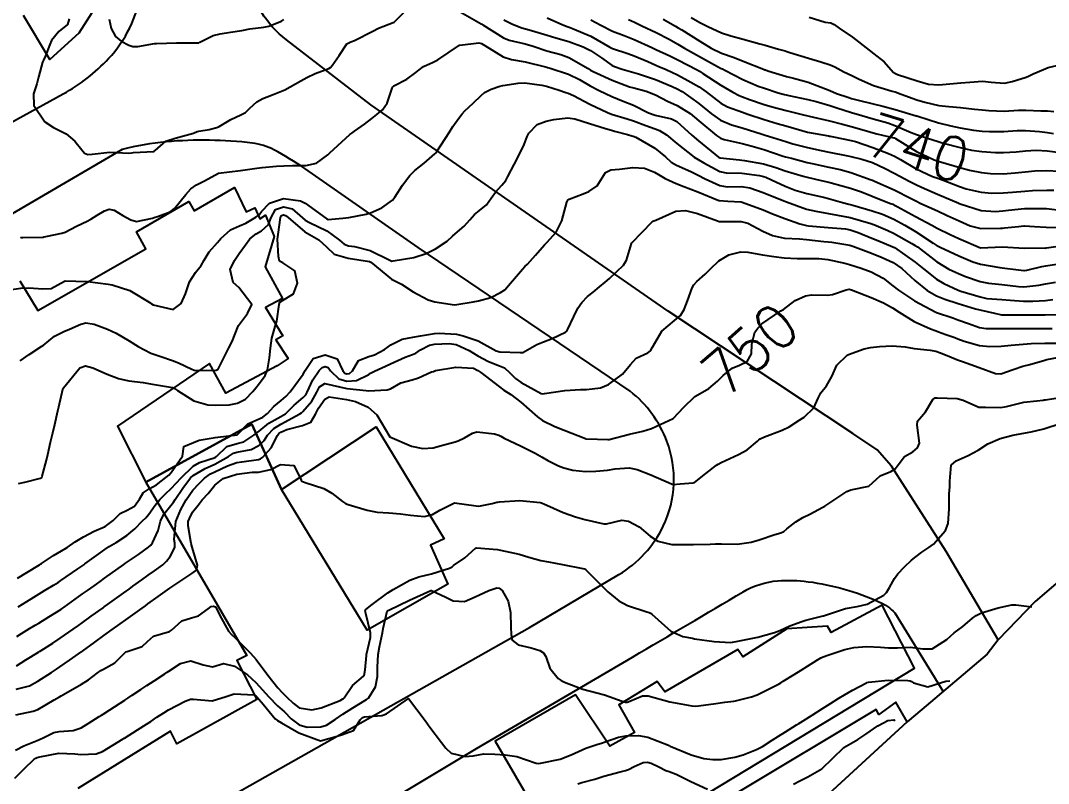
# Model space of a CAD drawing. Header units: metres. Extents: x 307586 to 320046, y 7427249 to 7434250.
# Drawn here: x 315383.5 to 315477.8, y 7432093.5 to 7432163.5 of the extents above; entities that cross this region are included whole.
import ezdxf
from ezdxf.enums import TextEntityAlignment as Align

# ---------------------------------------------------------------- set-up
doc = ezdxf.new("R2010")
doc.units = ezdxf.units.M
doc.header["$MEASUREMENT"] = 0
for name, color, linetype in [('Area', 45, 'Continuous'), ('Cotas', 45, 'Continuous'), ('Curvas de Nivel 1m', 11, 'Continuous'), ('Curvas de Nivel 5m', 15, 'Continuous'), ('Edificações', 30, 'Continuous'), ('Vias Primárias', 230, 'Continuous')]:
    doc.layers.add(name, color=color, linetype=linetype)
doc.styles.add('Style-STANDARD', font='STANDARD.shx')

msp = doc.modelspace()

# ---------------------------------------------------------------- linework, layer by layer
at = {"layer": 'Area'}
msp.add_polyline3d([(315483.421, 7432116.025, 762.611), (315476.633, 7432110.23, 753.651), (315473.236, 7432106.713, 753.955), (315472.215, 7432105.385, 753.963), (315466.213, 7432100.305, 758.149), (315464.878, 7432099.199, 758.03), (315456.936, 7432091.881, 764.811), (315448.722, 7432084.287, 759.249), (315442.63, 7432079.623, 765.382), (315442.119, 7432078.961, 765.155), (315439.128, 7432075.766, 762.398), (315437.924, 7432075.065, 762.977), (315428.285, 7432065.95, 759.091), (315419.428, 7432057.969, 759.07), (315417.36, 7432056.186, 758.999)], dxfattribs=at)
at = {"layer": 'Curvas de Nivel 1m', "flags": 128}
for points, elevation in [([(315388, 7432163.708), (315387.848, 7432163.185), (315387.03, 7432162.529), (315386.368, 7432161.725), (315386.203, 7432161.353), (315385.819, 7432160.315), (315385.633, 7432159.913), (315385.54, 7432159.733), (315385.168, 7432158.361), (315385.01, 7432157.738), (315384.7, 7432156.814), (315384.747, 7432155.74), (315385.741, 7432154.264), (315386.543, 7432153.722), (315387.727, 7432153.14), (315388.512, 7432152.489), (315389.138, 7432151.689), (315389.395, 7432151.37), (315389.709, 7432151.242), (315390.097, 7432151.288), (315391.711, 7432151.46), (315393.465, 7432151.388), (315393.711, 7432151.417), (315393.894, 7432151.445), (315395.712, 7432151.532), (315395.776, 7432151.546), (315395.884, 7432151.608), (315396.843, 7432152.477), (315397.725, 7432152.757), (315399.387, 7432153.223), (315399.731, 7432153.362), (315399.888, 7432153.402), (315400.844, 7432153.549), (315401.552, 7432153.725), (315401.737, 7432153.817), (315402.808, 7432154.463), (315403.753, 7432154.88), (315404.166, 7432155.097), (315404.572, 7432155.502), (315405.196, 7432156.069), (315405.772, 7432156.386), (315406.567, 7432156.691), (315407.78, 7432157.195), (315408.272, 7432157.463), (315409.231, 7432158.008), (315409.796, 7432158.306), (315410.563, 7432158.671), (315411.809, 7432159.15), (315411.978, 7432159.25), (315412.12, 7432159.415), (315412.756, 7432160.339), (315413.466, 7432161.396), (315413.835, 7432161.576), (315414.169, 7432161.719), (315415.845, 7432162.583), (315416.377, 7432162.836), (315417.716, 7432163.351), (315417.813, 7432163.391), (315417.854, 7432163.425), (315419.712, 7432165.323)], 743), ([(315391.649, 7432163.662), (315391.845, 7432162.826), (315392.248, 7432162.065), (315392.765, 7432161.646), (315393.464, 7432161.27), (315393.828, 7432161.161), (315394.296, 7432161.158), (315395.831, 7432161.425), (315395.997, 7432161.443), (315397.832, 7432161.498), (315399.765, 7432161.494), (315399.832, 7432161.499), (315399.879, 7432161.513), (315399.963, 7432161.559), (315401.206, 7432162.18), (315401.841, 7432162.331), (315402.785, 7432162.469), (315403.844, 7432162.646), (315404.578, 7432162.77), (315405.847, 7432162.927), (315406.307, 7432163.027), (315407.466, 7432163.474), (315407.696, 7432163.631)], 742), ([(315423.869, 7432164.343), (315425.778, 7432163.251), (315425.853, 7432163.21), (315425.952, 7432163.149), (315427.84, 7432161.961), (315428.364, 7432161.748), (315429.835, 7432161.403), (315430.561, 7432161.193), (315431.829, 7432160.775), (315433.099, 7432160.434), (315433.823, 7432160.159), (315435.601, 7432159.132), (315435.811, 7432159.005), (315436.059, 7432158.878), (315437.797, 7432158.068), (315439.407, 7432157.467), (315439.787, 7432157.359), (315440.935, 7432157.068), (315441.779, 7432156.717), (315442.876, 7432156.146), (315443.77, 7432155.748), (315444.956, 7432155.018), (315445.756, 7432154.352), (315447.377, 7432152.994), (315447.739, 7432152.755), (315448.086, 7432152.637), (315449.732, 7432152.257), (315450.658, 7432152.022), (315451.724, 7432151.7), (315453.516, 7432151.113), (315453.715, 7432151.05), (315454.258, 7432150.905), (315455.709, 7432150.529), (315456.171, 7432150.422), (315457.705, 7432150.092), (315458.726, 7432149.877), (315459.701, 7432149.609), (315461.575, 7432148.94), (315461.694, 7432148.897), (315461.749, 7432148.875), (315461.873, 7432148.817), (315463.681, 7432148.002), (315465.237, 7432147.206), (315465.666, 7432146.991), (315466.148, 7432146.765), (315467.656, 7432146.073), (315468.565, 7432145.65), (315469.647, 7432145.165), (315470.658, 7432144.71), (315471.64, 7432144.454), (315473.458, 7432144.489), (315473.641, 7432144.5), (315473.804, 7432144.506), (315475.107, 7432144.655), (315475.588, 7432144.706), (315475.644, 7432144.71), (315476.571, 7432144.641), (315477.642, 7432144.584), (315479.608, 7432144.566)], 743), ([(315427.859, 7432163.616), (315428.656, 7432163.218), (315429.523, 7432162.878), (315429.849, 7432162.778), (315430.42, 7432162.621), (315431.843, 7432162.21), (315432.64, 7432161.967), (315433.837, 7432161.608), (315435.159, 7432161.137), (315435.83, 7432160.788), (315436.834, 7432160.109), (315437.816, 7432159.432), (315438.031, 7432159.323), (315438.728, 7432159.096), (315439.808, 7432158.77), (315440.235, 7432158.648), (315441.799, 7432158.119), (315443.332, 7432157.495), (315443.787, 7432157.286), (315444.228, 7432157.026), (315445.772, 7432155.929), (315446.917, 7432154.998), (315447.757, 7432154.401), (315448.756, 7432153.978), (315449.75, 7432153.698), (315451.562, 7432153.124), (315451.744, 7432153.067), (315451.839, 7432153.034), (315452.155, 7432152.934), (315453.736, 7432152.429), (315454.392, 7432152.244), (315455.728, 7432151.903), (315456.98, 7432151.622), (315457.722, 7432151.474), (315459.444, 7432151.117), (315459.716, 7432151.061), (315460.708, 7432150.83), (315461.71, 7432150.509), (315462.871, 7432149.968), (315463.7, 7432149.538), (315465.12, 7432148.776), (315465.689, 7432148.485), (315466.204, 7432148.246), (315467.676, 7432147.601), (315469.614, 7432146.77), (315469.663, 7432146.751), (315469.741, 7432146.719), (315471.657, 7432146.105), (315472.988, 7432146.012), (315473.657, 7432146.075), (315474.187, 7432146.135), (315475.659, 7432146.286), (315475.999, 7432146.307), (315477.66, 7432146.296), (315479.153, 7432146.103)], 742), ([(315431.862, 7432163.779), (315433.279, 7432163.159), (315433.689, 7432162.99), (315433.851, 7432162.935), (315434.175, 7432162.822), (315435.843, 7432162.096), (315437.596, 7432161.112), (315437.832, 7432160.993), (315439.257, 7432160.518), (315439.825, 7432160.32), (315441.095, 7432159.792), (315441.817, 7432159.459), (315442.093, 7432159.334), (315442.757, 7432159.046), (315443.806, 7432158.568), (315444.763, 7432158.056), (315445.79, 7432157.449), (315446.437, 7432157.003), (315447.773, 7432155.966), (315448.401, 7432155.612), (315449.765, 7432155.128), (315450.274, 7432154.955), (315451.758, 7432154.46), (315452.939, 7432154.107), (315453.753, 7432153.869), (315455.202, 7432153.442), (315455.747, 7432153.313), (315457.657, 7432152.957), (315457.744, 7432152.939), (315457.8, 7432152.926), (315458.109, 7432152.865), (315459.738, 7432152.54), (315460.135, 7432152.438), (315461.729, 7432151.905), (315463.163, 7432151.356), (315463.718, 7432151.103), (315464.268, 7432150.784), (315465.705, 7432149.945), (315467.207, 7432149.246), (315467.696, 7432149.072), (315467.936, 7432148.987), (315468.588, 7432148.737), (315469.687, 7432148.312), (315470.309, 7432148.089), (315471.679, 7432147.78), (315472.651, 7432147.713), (315473.679, 7432147.725), (315474.56, 7432147.781), (315475.681, 7432147.888), (315476.381, 7432147.944), (315477.683, 7432147.984), (315478.326, 7432147.977)], 741), ([(315439.309, 7432163.64), (315439.858, 7432163.389), (315440.541, 7432163.073), (315441.854, 7432162.456), (315443.048, 7432161.838), (315443.838, 7432161.39), (315444.464, 7432161.024), (315445.825, 7432160.247), (315447.492, 7432159.317), (315447.815, 7432159.153), (315447.928, 7432159.102), (315448.147, 7432158.985), (315449.8, 7432158.122), (315451.207, 7432157.531), (315451.789, 7432157.326), (315453.056, 7432156.921), (315453.623, 7432156.754), (315453.781, 7432156.713), (315454.035, 7432156.653), (315455.777, 7432156.298), (315456.544, 7432156.113), (315457.772, 7432155.743), (315458.441, 7432155.531), (315459.766, 7432155.117), (315460.722, 7432154.83), (315461.76, 7432154.527), (315463.108, 7432154.151), (315463.754, 7432153.927), (315465.24, 7432153.283), (315465.746, 7432153.088), (315466.749, 7432152.76), (315467.738, 7432152.43), (315468.185, 7432152.295), (315469.73, 7432151.881), (315470.785, 7432151.651), (315471.725, 7432151.512), (315472.983, 7432151.422), (315473.724, 7432151.422), (315474.875, 7432151.509), (315475.727, 7432151.596), (315476.717, 7432151.651), (315477.727, 7432151.581), (315478.918, 7432151.42)], 739), ([(315442.49, 7432163.671), (315443.632, 7432163.033), (315443.861, 7432162.889), (315444.192, 7432162.692), (315445.843, 7432161.665), (315446.909, 7432160.999), (315447.829, 7432160.563), (315448.998, 7432160.146), (315449.822, 7432159.819), (315451.689, 7432159.067), (315451.814, 7432159.028), (315451.882, 7432159.008), (315452.081, 7432158.936), (315453.805, 7432158.412), (315454.458, 7432158.249), (315455.798, 7432157.881), (315457.382, 7432157.281), (315457.787, 7432157.11), (315458.406, 7432156.861), (315459.442, 7432156.507), (315459.779, 7432156.404), (315460.378, 7432156.233), (315461.774, 7432155.904), (315462.66, 7432155.695), (315463.769, 7432155.38), (315465.721, 7432154.813), (315465.763, 7432154.799), (315465.849, 7432154.769), (315467.757, 7432154.15), (315468.902, 7432153.88), (315469.753, 7432153.71), (315470.965, 7432153.494), (315471.75, 7432153.401), (315472.426, 7432153.366), (315473.75, 7432153.366), (315474.967, 7432153.442), (315475.751, 7432153.463), (315477.016, 7432153.372), (315477.749, 7432153.262), (315478.307, 7432153.18)], 738), ([(315445.062, 7432163.827), (315445.866, 7432163.365), (315446.579, 7432163.003), (315447.854, 7432162.415), (315448.693, 7432162.134), (315449.846, 7432161.843), (315451.363, 7432161.422), (315451.838, 7432161.28), (315453.085, 7432160.921), (315453.676, 7432160.757), (315453.831, 7432160.713), (315454.119, 7432160.618), (315455.825, 7432160.088), (315456.959, 7432159.741), (315457.819, 7432159.487), (315458.256, 7432159.302), (315459.072, 7432158.851), (315459.808, 7432158.49), (315460.473, 7432158.164), (315461.794, 7432157.582), (315463.508, 7432157.073), (315463.786, 7432156.987), (315464.339, 7432156.784), (315465.778, 7432156.281), (315466.494, 7432156.044), (315467.773, 7432155.746), (315468.69, 7432155.654), (315469.771, 7432155.553), (315471.065, 7432155.412), (315471.769, 7432155.345), (315472.365, 7432155.287), (315473.769, 7432155.242), (315475.107, 7432155.319), (315475.77, 7432155.331), (315477.147, 7432155.258), (315477.769, 7432155.257), (315478.338, 7432155.191)], 737), ([(315455.873, 7432163.86), (315457.345, 7432163.398), (315457.868, 7432163.332), (315458.197, 7432163.195), (315458.65, 7432162.858), (315459.851, 7432162.034), (315461.386, 7432160.824), (315461.83, 7432160.493), (315462.781, 7432159.764), (315463.594, 7432158.793), (315463.811, 7432158.672), (315463.993, 7432158.606), (315465.801, 7432158.001), (315466.838, 7432157.719), (315467.796, 7432157.651), (315468.794, 7432157.739), (315469.799, 7432157.816), (315470.621, 7432157.891), (315471.802, 7432157.973), (315472.602, 7432157.887), (315473.8, 7432157.793), (315474.524, 7432157.94), (315475.809, 7432158.356), (315476.018, 7432158.44), (315476.455, 7432158.644), (315477.386, 7432159.066), (315477.819, 7432159.236), (315478.617, 7432159.414)], 736), ([(315383.513, 7432143.653), (315383.612, 7432143.643), (315383.73, 7432143.63), (315385.612, 7432143.676), (315385.658, 7432143.684), (315385.846, 7432143.728), (315387.311, 7432144.019), (315387.619, 7432144.129), (315388.662, 7432144.66), (315389.635, 7432145.136), (315389.989, 7432145.326), (315390.543, 7432145.671), (315391.228, 7432146.083), (315391.649, 7432146.223), (315392.123, 7432146.128), (315392.901, 7432145.641), (315393.637, 7432145.241), (315394.151, 7432145.109), (315395.64, 7432145.41), (315395.789, 7432145.46), (315396.179, 7432145.605), (315397.241, 7432146), (315397.65, 7432146.299), (315398.681, 7432147.575), (315399.142, 7432148.097), (315399.677, 7432148.481), (315400.402, 7432148.833), (315401.693, 7432149.54), (315403.696, 7432149.796), (315405.198, 7432149.995), (315405.699, 7432150.072), (315407.001, 7432150.176), (315407.7, 7432150.213), (315408.493, 7432150.25), (315409.701, 7432150.238), (315410.686, 7432150.447), (315411.711, 7432151.232), (315411.9, 7432151.417), (315413.73, 7432153.072), (315413.914, 7432153.206), (315414.182, 7432153.386), (315415.076, 7432154.044), (315415.75, 7432154.54), (315416.211, 7432154.91), (315416.734, 7432155.36), (315417.164, 7432155.961), (315417.623, 7432157.352), (315417.681, 7432157.454), (315417.786, 7432157.538), (315418.976, 7432158.152), (315419.805, 7432158.766), (315420.099, 7432159.026), (315420.49, 7432159.313), (315421.385, 7432159.736), (315421.819, 7432159.949), (315423.789, 7432161.271), (315423.833, 7432161.291), (315425.588, 7432161.5), (315425.835, 7432161.427), (315426.137, 7432161.247), (315427.823, 7432160.224), (315428.573, 7432159.971), (315429.819, 7432159.763), (315431.708, 7432159.287), (315431.814, 7432159.257), (315431.873, 7432159.239), (315432.127, 7432159.175), (315433.805, 7432158.625), (315434.818, 7432158.12), (315435.789, 7432157.555), (315436.621, 7432157.122), (315437.778, 7432156.581), (315438.835, 7432156.156), (315439.77, 7432155.768), (315441.157, 7432155.066), (315441.761, 7432154.852), (315443.25, 7432154.529), (315443.755, 7432154.276), (315445.135, 7432153.016), (315445.735, 7432152.496), (315447.58, 7432150.991), (315447.712, 7432150.934), (315449.496, 7432150.748), (315449.711, 7432150.733), (315449.966, 7432150.702), (315451.707, 7432150.379), (315452.834, 7432150.052), (315453.701, 7432149.744), (315455.335, 7432149.255), (315455.696, 7432149.17), (315457.002, 7432148.877), (315457.691, 7432148.717), (315457.894, 7432148.663), (315459.683, 7432148.163), (315460.688, 7432147.82), (315461.672, 7432147.433), (315463.271, 7432146.796), (315463.559, 7432146.689), (315463.661, 7432146.643), (315463.966, 7432146.481), (315465.651, 7432145.573), (315467.144, 7432144.755), (315467.64, 7432144.492), (315468.825, 7432143.922), (315469.631, 7432143.554), (315471.623, 7432142.7), (315473.624, 7432142.792), (315475.623, 7432142.65), (315477.583, 7432142.67), (315477.623, 7432142.669), (315477.667, 7432142.673), (315479.626, 7432142.948)], 744), ([(315383.478, 7432132.301), (315384.319, 7432132.907), (315385.492, 7432133.65), (315385.538, 7432133.684), (315385.594, 7432133.729), (315386.639, 7432134.585), (315387.513, 7432135.016), (315388.006, 7432135.212), (315389.07, 7432135.687), (315389.524, 7432135.788), (315390.283, 7432135.672), (315391.516, 7432135.228), (315392.307, 7432134.852), (315393.501, 7432134.15), (315394.308, 7432133.622), (315395.487, 7432133.004), (315396.385, 7432132.7), (315397.481, 7432132.357), (315398.033, 7432132.136), (315399.253, 7432131.563), (315399.399, 7432131.488), (315399.472, 7432131.454), (315399.598, 7432131.432), (315401.472, 7432131.453), (315401.645, 7432131.537), (315401.845, 7432131.903), (315402.64, 7432133.523), (315402.929, 7432134.091), (315403.501, 7432135.51), (315403.523, 7432135.563), (315404.365, 7432136.671), (315404.735, 7432137.498), (315403.566, 7432139.032), (315403.033, 7432139.518), (315402.762, 7432140.699), (315403.144, 7432141.517), (315403.599, 7432142.165), (315404.154, 7432142.958), (315404.556, 7432143.501), (315405.139, 7432143.976), (315405.624, 7432144.245), (315406.282, 7432144.835), (315406.517, 7432145.481), (315406.926, 7432146.202), (315407.653, 7432146.462), (315408.456, 7432146.263), (315409.392, 7432145.444), (315409.64, 7432145.225), (315410.052, 7432145.021), (315411.625, 7432144.244), (315412.78, 7432143.402), (315413.228, 7432143.014), (315413.608, 7432142.881), (315414.176, 7432142.816), (315415.604, 7432142.441), (315417.401, 7432141.545), (315417.594, 7432141.465), (315417.732, 7432141.486), (315419.598, 7432141.799), (315420.748, 7432142.162), (315421.606, 7432142.582), (315422.661, 7432143.284), (315423.151, 7432143.746), (315423.626, 7432144.168), (315424.228, 7432144.67), (315424.742, 7432145.259), (315425.171, 7432145.731), (315425.651, 7432146.102), (315426.27, 7432146.631), (315426.722, 7432147.239), (315427.105, 7432147.802), (315427.681, 7432148.432), (315428.046, 7432148.867), (315428.235, 7432149.222), (315428.819, 7432150.329), (315429.287, 7432151.206), (315429.723, 7432152.183), (315430.023, 7432152.904), (315430.175, 7432153.196), (315430.937, 7432153.996), (315431.75, 7432154.322), (315432.465, 7432154.456), (315433.755, 7432154.609), (315434.388, 7432154.509), (315435.747, 7432154.083), (315437.206, 7432153.65), (315437.739, 7432153.485), (315438.031, 7432153.399), (315439.231, 7432153.088), (315439.622, 7432152.963), (315439.741, 7432152.924), (315439.987, 7432152.83), (315441.725, 7432151.839), (315442.694, 7432151.045), (315443.228, 7432150.557), (315443.705, 7432150.271), (315445.027, 7432149.689), (315445.696, 7432149.353), (315446.343, 7432149.003), (315447.684, 7432148.402), (315448.372, 7432148.291), (315449.683, 7432148.304), (315450.453, 7432148.181), (315451.675, 7432147.778), (315453.57, 7432147.006), (315453.664, 7432146.967), (315453.799, 7432146.909), (315455.656, 7432146.235), (315456.485, 7432146.052), (315457.653, 7432145.844), (315458.491, 7432145.697), (315459.649, 7432145.47), (315461.556, 7432144.908), (315461.644, 7432144.881), (315461.689, 7432144.864), (315461.813, 7432144.817), (315463.116, 7432144.276), (315463.635, 7432144.03), (315465.302, 7432143.097), (315465.624, 7432142.906), (315465.816, 7432142.768), (315467.603, 7432141.4), (315468.712, 7432140.733), (315469.308, 7432140.443), (315469.589, 7432140.317), (315470.244, 7432140.056), (315471.582, 7432139.605), (315472.347, 7432139.455), (315473.579, 7432139.323), (315475.099, 7432139.133), (315475.578, 7432139.117), (315476.951, 7432139.265), (315477.58, 7432139.374), (315478.495, 7432139.529)], 746), ([(315383.346, 7432121.044), (315383.926, 7432121.165), (315385.351, 7432121.535), (315385.465, 7432121.616), (315385.514, 7432121.728), (315385.9, 7432123.193), (315386.025, 7432123.723), (315386.272, 7432124.839), (315386.479, 7432125.719), (315386.662, 7432126.466), (315386.962, 7432127.715), (315387.051, 7432128.092), (315387.404, 7432129.71), (315387.416, 7432129.747), (315387.454, 7432129.822), (315388.974, 7432131.687), (315389.475, 7432131.847), (315390.166, 7432131.673), (315391.467, 7432131.077), (315392.5, 7432130.681), (315393.461, 7432130.474), (315394.763, 7432130.314), (315395.459, 7432130.215), (315397.107, 7432129.943), (315397.456, 7432129.868), (315397.65, 7432129.782), (315397.929, 7432129.583), (315399.439, 7432128.631), (315400.7, 7432128.282), (315401.433, 7432128.241), (315402.673, 7432128.282), (315403.437, 7432128.422), (315404.162, 7432128.783), (315404.855, 7432129.496), (315405.11, 7432129.839), (315405.461, 7432130.275), (315405.982, 7432130.971), (315406.181, 7432131.483), (315406.362, 7432132.603), (315406.475, 7432133.48), (315406.595, 7432134.391), (315406.891, 7432135.476), (315407.05, 7432135.953), (315407.263, 7432137.473), (315407.32, 7432137.699), (315407.549, 7432137.85), (315408.558, 7432138.455), (315408.948, 7432139.449), (315408.694, 7432140.563), (315407.591, 7432141.305), (315407.284, 7432141.473), (315407.189, 7432141.882), (315407.095, 7432143.475), (315407.17, 7432143.924), (315407.379, 7432145.473), (315407.465, 7432145.651), (315407.645, 7432145.714), (315407.843, 7432145.666), (315408.09, 7432145.463), (315409.624, 7432144.156), (315410.894, 7432143.427), (315411.607, 7432142.787), (315412.303, 7432142.112), (315413.596, 7432141.724), (315415.536, 7432141.428), (315415.593, 7432141.41), (315415.661, 7432141.369), (315417.578, 7432139.812), (315417.873, 7432139.642), (315418.474, 7432139.336), (315419.563, 7432138.637), (315420.934, 7432137.925), (315421.549, 7432137.72), (315423.352, 7432137.467), (315423.546, 7432137.475), (315425.061, 7432137.744), (315425.551, 7432137.813), (315426.673, 7432138.122), (315427.563, 7432138.576), (315427.95, 7432138.842), (315428.312, 7432139.219), (315429.588, 7432140.74), (315429.813, 7432140.976), (315430.035, 7432141.196), (315430.791, 7432141.998), (315431.611, 7432142.959), (315431.823, 7432143.177), (315432.675, 7432144.117), (315433.205, 7432145.157), (315433.66, 7432146.863), (315433.746, 7432147.065), (315433.851, 7432147.148), (315435.156, 7432147.65), (315435.674, 7432147.864), (315436.422, 7432148.382), (315436.896, 7432149.118), (315437.212, 7432149.601), (315437.7, 7432149.839), (315438.493, 7432149.89), (315439.703, 7432150.043), (315440.77, 7432150.002), (315441.699, 7432149.637), (315442.051, 7432149.41), (315442.688, 7432149.045), (315443.686, 7432148.595), (315444.394, 7432148.311), (315445.675, 7432147.811), (315447.614, 7432147.041), (315447.663, 7432147.026), (315448.423, 7432146.979), (315449.611, 7432146.909), (315449.662, 7432146.903), (315449.74, 7432146.881), (315451.655, 7432146.169), (315452.529, 7432145.804), (315453.647, 7432145.367), (315455.024, 7432144.896), (315455.641, 7432144.722), (315455.836, 7432144.693), (315457.64, 7432144.551), (315459.217, 7432144.424), (315459.638, 7432144.346), (315460.372, 7432144.096), (315461.631, 7432143.586), (315462.178, 7432143.362), (315463.553, 7432142.791), (315463.622, 7432142.757), (315463.708, 7432142.703), (315465.602, 7432141.382), (315466.387, 7432140.762), (315467.584, 7432139.815), (315468.253, 7432139.413), (315469.574, 7432138.803), (315469.799, 7432138.718), (315471.565, 7432138.182), (315472.203, 7432138.05), (315473.562, 7432137.933), (315474.339, 7432137.884), (315475.56, 7432137.789), (315476.42, 7432137.781), (315477.561, 7432137.864), (315478.246, 7432137.936)], 747), ([(315383.239, 7432112.37), (315384.098, 7432112.888), (315385.252, 7432113.598), (315385.333, 7432113.648), (315385.455, 7432113.728), (315386.544, 7432114.437), (315387.27, 7432114.863), (315387.792, 7432115.186), (315388.545, 7432115.691), (315389.288, 7432116.168), (315390.282, 7432116.681), (315391.298, 7432117.119), (315392.011, 7432117.649), (315392.657, 7432118.296), (315393.317, 7432118.599), (315393.968, 7432118.979), (315394.433, 7432119.619), (315394.764, 7432120.191), (315395.342, 7432120.553), (315396, 7432120.95), (315396.871, 7432121.595), (315397.12, 7432121.827), (315397.358, 7432122.082), (315398.372, 7432123.575), (315398.508, 7432124.451), (315399.392, 7432124.834), (315399.907, 7432125.043), (315401.399, 7432125.294), (315401.615, 7432125.321), (315403.403, 7432125.51), (315404.381, 7432126.533), (315405.418, 7432126.991), (315405.754, 7432127.152), (315406.192, 7432127.482), (315406.781, 7432128.128), (315407.441, 7432128.665), (315407.877, 7432129.033), (315408.28, 7432129.458), (315409.47, 7432131.099), (315409.59, 7432131.32), (315409.639, 7432131.438), (315410.375, 7432132.54), (315411.487, 7432132.861), (315412.585, 7432132.505), (315413.113, 7432131.395), (315413.273, 7432131.195), (315413.47, 7432131.134), (315413.709, 7432131.149), (315413.973, 7432131.385), (315414.523, 7432132.339), (315415.486, 7432132.724), (315415.991, 7432132.861), (315416.929, 7432133.356), (315417.254, 7432133.595), (315417.499, 7432133.772), (315418.553, 7432134.288), (315419.51, 7432134.488), (315420.21, 7432134.616), (315421.516, 7432134.832), (315421.949, 7432134.86), (315423.515, 7432134.76), (315424.153, 7432134.624), (315425.506, 7432134.139), (315427.165, 7432133.233), (315427.492, 7432133.134), (315429.384, 7432133.093), (315429.492, 7432133.083), (315429.604, 7432133.086), (315429.824, 7432133.197), (315430.888, 7432133.8), (315431.506, 7432134.07), (315432.317, 7432134.362), (315433.52, 7432134.947), (315433.637, 7432135.034), (315433.717, 7432135.148), (315434.28, 7432136.398), (315434.658, 7432137.139), (315435.028, 7432137.658), (315435.559, 7432138.209), (315436.06, 7432138.63), (315436.661, 7432139.119), (315437.158, 7432139.533), (315437.581, 7432139.884), (315438.863, 7432141.091), (315439.139, 7432141.548), (315439.575, 7432143.081), (315439.624, 7432143.156), (315440.575, 7432144.129), (315441.497, 7432145.061), (315441.582, 7432145.122), (315441.644, 7432145.151), (315441.818, 7432145.231), (315443.653, 7432146.045), (315444.555, 7432146.12), (315445.651, 7432145.824), (315447.479, 7432145.158), (315447.644, 7432145.098), (315447.745, 7432145.089), (315449.644, 7432145.107), (315450.27, 7432144.954), (315451.636, 7432144.221), (315452.519, 7432143.814), (315453.63, 7432143.586), (315455.005, 7432143.52), (315455.629, 7432143.459), (315457.22, 7432143.281), (315457.627, 7432143.247), (315457.972, 7432143.21), (315459.624, 7432142.918), (315459.901, 7432142.837), (315461.613, 7432142.187), (315462.601, 7432141.813), (315463.601, 7432141.337), (315464.389, 7432140.782), (315465.582, 7432139.692), (315466.729, 7432138.758), (315467.566, 7432138.283), (315468.324, 7432137.976), (315469.556, 7432137.564), (315471.159, 7432137.094), (315471.547, 7432136.998), (315472.881, 7432136.68), (315473.425, 7432136.555), (315473.542, 7432136.543), (315473.664, 7432136.547), (315475.542, 7432136.523), (315475.664, 7432136.527), (315477.542, 7432136.53), (315479.531, 7432136.588)], 748), ([(315383.296, 7432109.749), (315384.49, 7432110.468), (315385.225, 7432110.919), (315385.725, 7432111.228), (315386.536, 7432111.717), (315386.969, 7432111.979), (315387.237, 7432112.152), (315388.778, 7432113.217), (315389.252, 7432113.546), (315389.328, 7432113.604), (315389.435, 7432113.678), (315390.489, 7432114.443), (315391.273, 7432115.006), (315391.669, 7432115.262), (315392.301, 7432115.645), (315393.289, 7432116.274), (315394.023, 7432116.895), (315394.726, 7432117.616), (315395.025, 7432117.895), (315395.312, 7432118.236), (315395.871, 7432119.059), (315396.296, 7432119.6), (315396.822, 7432120.111), (315397.343, 7432120.59), (315398.26, 7432121.576), (315399.364, 7432122.657), (315399.933, 7432122.989), (315401.372, 7432123.458), (315401.508, 7432123.538), (315402.465, 7432124.446), (315403.391, 7432124.728), (315404.014, 7432124.884), (315404.931, 7432125.495), (315405.193, 7432125.704), (315405.407, 7432125.875), (315406.313, 7432126.582), (315407.42, 7432127.193), (315407.838, 7432127.464), (315408.635, 7432128.252), (315409.445, 7432128.938), (315409.692, 7432129.194), (315409.822, 7432129.436), (315410.339, 7432130.557), (315410.92, 7432131.426), (315411.188, 7432131.711), (315411.477, 7432131.793), (315411.76, 7432131.7), (315411.979, 7432131.412), (315412.742, 7432130.678), (315413.464, 7432130.455), (315414.342, 7432130.503), (315415.47, 7432131.07), (315415.652, 7432131.187), (315416.018, 7432131.365), (315416.999, 7432131.833), (315417.48, 7432132.044), (315418.805, 7432132.649), (315419.489, 7432132.899), (315419.785, 7432133.022), (315420.21, 7432133.313), (315421.064, 7432133.739), (315421.501, 7432133.83), (315422.864, 7432133.918), (315423.501, 7432133.824), (315424.698, 7432133.258), (315425.488, 7432132.787), (315426.455, 7432132.268), (315427.479, 7432131.87), (315427.933, 7432131.679), (315428.41, 7432131.216), (315428.941, 7432130.681), (315429.464, 7432130.335), (315431.304, 7432129.332), (315431.454, 7432129.282), (315431.594, 7432129.318), (315433.457, 7432129.579), (315434.921, 7432129.672), (315435.458, 7432129.679), (315436.731, 7432129.846), (315437.463, 7432130.147), (315438.761, 7432131.091), (315439.486, 7432131.973), (315440.014, 7432132.556), (315441.077, 7432133.064), (315441.334, 7432133.232), (315441.508, 7432133.572), (315442.362, 7432135.047), (315443.533, 7432136.022), (315444.082, 7432136.48), (315444.426, 7432137.021), (315444.738, 7432137.835), (315445.144, 7432139.014), (315445.292, 7432139.296), (315445.579, 7432139.597), (315446.334, 7432140.254), (315447.092, 7432140.995), (315447.34, 7432141.249), (315447.601, 7432141.502), (315448.531, 7432142.055), (315449.613, 7432142.33), (315450.266, 7432142.3), (315451.609, 7432142.039), (315452.654, 7432141.878), (315453.606, 7432141.776), (315454.802, 7432141.701), (315455.605, 7432141.714), (315456.773, 7432141.711), (315457.604, 7432141.61), (315459.17, 7432141.276), (315459.598, 7432141.164), (315460.669, 7432140.829), (315461.59, 7432140.484), (315462.69, 7432139.91), (315463.577, 7432139.202), (315464.074, 7432138.785), (315465.559, 7432137.827), (315467.517, 7432136.777), (315467.543, 7432136.767), (315467.585, 7432136.749), (315469.06, 7432136.249), (315469.537, 7432136.084), (315470.501, 7432135.742), (315471.53, 7432135.387), (315472.124, 7432135.286), (315473.529, 7432135.284), (315474.896, 7432135.29), (315475.529, 7432135.284), (315476.897, 7432135.268), (315477.529, 7432135.272), (315478.183, 7432135.274)], 749), ([(315383.142, 7432104.339), (315384.018, 7432104.873), (315385.161, 7432105.571), (315385.257, 7432105.633), (315385.407, 7432105.728), (315386.479, 7432106.408), (315387.174, 7432106.863), (315388.365, 7432107.692), (315388.839, 7432108.034), (315389.192, 7432108.284), (315390.003, 7432108.87), (315391.105, 7432109.661), (315391.168, 7432109.706), (315391.214, 7432109.739), (315391.517, 7432109.956), (315393.228, 7432111.182), (315393.49, 7432111.368), (315393.842, 7432111.624), (315394.648, 7432112.207), (315395.243, 7432112.634), (315395.807, 7432113.045), (315396.578, 7432113.597), (315396.927, 7432113.924), (315397.265, 7432114.373), (315397.675, 7432115.185), (315397.678, 7432115.584), (315397.628, 7432115.926), (315397.786, 7432117.583), (315398.236, 7432118.659), (315398.718, 7432119.569), (315399.342, 7432120.455), (315399.89, 7432121.012), (315400.407, 7432121.549), (315400.965, 7432121.936), (315401.359, 7432122.126), (315402.512, 7432122.67), (315403.368, 7432122.98), (315403.817, 7432123.057), (315405.371, 7432123.273), (315405.533, 7432123.327), (315405.75, 7432123.486), (315406.522, 7432124.342), (315407.089, 7432125.473), (315407.227, 7432125.65), (315407.406, 7432125.758), (315407.949, 7432126.003), (315409.412, 7432126.378), (315410.154, 7432126.694), (315410.586, 7432127.428), (315410.871, 7432127.986), (315411.444, 7432128.799), (315411.855, 7432129.006), (315413.443, 7432128.76), (315414.248, 7432128.575), (315415.433, 7432128.065), (315416.225, 7432127.362), (315417.403, 7432125.35), (315419.39, 7432124.489), (315420.427, 7432124.27), (315421.389, 7432124.345), (315422.148, 7432124.532), (315423.397, 7432124.87), (315423.695, 7432124.971), (315424.268, 7432125.261), (315424.982, 7432125.679), (315425.408, 7432125.806), (315427.026, 7432125.614), (315427.406, 7432125.508), (315427.583, 7432125.406), (315427.905, 7432125.222), (315429.393, 7432124.515), (315430.735, 7432123.834), (315431.377, 7432123.473), (315431.92, 7432123.172), (315432.886, 7432122.675), (315433.366, 7432122.493), (315434.211, 7432122.295), (315435.363, 7432122.153), (315436.307, 7432122.177), (315437.371, 7432122.285), (315438.081, 7432122.391), (315439.374, 7432122.486), (315440.108, 7432122.336), (315441.365, 7432121.844), (315443.256, 7432121.031), (315443.323, 7432121), (315443.352, 7432120.986), (315443.402, 7432120.98), (315444.043, 7432121.023), (315445.244, 7432121.122), (315445.355, 7432121.164), (315446.399, 7432121.968), (315447.379, 7432122.731), (315447.536, 7432122.833), (315447.82, 7432122.983), (315449.39, 7432123.709), (315450.197, 7432124.15), (315451.142, 7432124.943), (315451.278, 7432125.067), (315451.405, 7432125.154), (315451.8, 7432125.327), (315453.413, 7432125.956), (315454.064, 7432126.256), (315455.041, 7432126.894), (315455.263, 7432127.054), (315455.427, 7432127.16), (315456.322, 7432127.999), (315456.713, 7432128.877), (315456.953, 7432129.38), (315457.464, 7432130.011), (315457.971, 7432130.863), (315458.438, 7432131.907), (315459.377, 7432132.842), (315459.504, 7432132.901), (315460.93, 7432133.404), (315461.51, 7432133.542), (315462.328, 7432133.625), (315463.512, 7432133.701), (315464.684, 7432133.605), (315465.51, 7432133.448), (315466.976, 7432133.287), (315467.507, 7432133.19), (315467.838, 7432133.077), (315468.708, 7432132.732), (315469.498, 7432132.41), (315469.963, 7432132.248), (315471.488, 7432131.704), (315472.995, 7432131.163), (315473.48, 7432131.136), (315474.614, 7432131.531), (315475.49, 7432131.814), (315476.146, 7432131.99), (315477.499, 7432132.375), (315477.702, 7432132.425), (315478.683, 7432132.612)], 751), ([(315383.117, 7432102.172), (315384.361, 7432102.497), (315385.125, 7432102.902), (315386.374, 7432103.718), (315386.835, 7432104.016), (315387.141, 7432104.221), (315388.014, 7432104.833), (315389.162, 7432105.65), (315389.18, 7432105.662), (315389.204, 7432105.68), (315390.337, 7432106.502), (315391.177, 7432107.105), (315391.932, 7432107.649), (315392.66, 7432108.169), (315393.197, 7432108.544), (315393.833, 7432108.994), (315394.685, 7432109.615), (315394.987, 7432109.84), (315395.217, 7432110.003), (315396.148, 7432110.676), (315397.232, 7432111.459), (315397.409, 7432111.587), (315399.245, 7432112.798), (315399.686, 7432113.118), (315399.765, 7432113.555), (315399.278, 7432115.224), (315399.191, 7432115.561), (315398.896, 7432117.163), (315398.917, 7432117.566), (315399.019, 7432117.853), (315399.316, 7432118.429), (315399.814, 7432119.066), (315400.196, 7432119.551), (315400.734, 7432120.151), (315401.346, 7432120.89), (315402.103, 7432121.529), (315403.357, 7432121.928), (315404.769, 7432122.085), (315405.359, 7432122.1), (315406.487, 7432122.354), (315407.366, 7432122.809), (315408.61, 7432122.696), (315409.237, 7432121.442), (315409.266, 7432121.356), (315409.351, 7432121.268), (315409.651, 7432121.136), (315411.345, 7432120.604), (315412.096, 7432120.164), (315413.079, 7432119.394), (315413.331, 7432119.235), (315413.576, 7432119.141), (315415.321, 7432118.604), (315416.247, 7432118.433), (315417.318, 7432118.357), (315418.389, 7432118.262), (315419.315, 7432118.156), (315420.578, 7432118.043), (315421.317, 7432118.212), (315421.997, 7432118.616), (315423.333, 7432119.27), (315425.329, 7432118.993), (315425.586, 7432118.99), (315426.796, 7432119.235), (315427.223, 7432119.342), (315427.334, 7432119.357), (315427.481, 7432119.375), (315429.336, 7432119.501), (315431.204, 7432119.311), (315431.334, 7432119.272), (315431.399, 7432119.244), (315431.539, 7432119.177), (315433.322, 7432118.392), (315434.459, 7432117.996), (315435.312, 7432117.749), (315437.061, 7432117.358), (315437.307, 7432117.36), (315438.706, 7432117.695), (315439.311, 7432117.597), (315440.292, 7432117.07), (315441.295, 7432116.224), (315442.001, 7432115.76), (315443.287, 7432115.471), (315444.855, 7432115.446), (315445.287, 7432115.455), (315446.807, 7432115.476), (315447.288, 7432115.51), (315447.837, 7432115.53), (315449.288, 7432115.477), (315450.576, 7432115.661), (315451.292, 7432115.882), (315452.745, 7432116.366), (315453.299, 7432116.52), (315453.554, 7432116.654), (315453.826, 7432116.905), (315454.656, 7432117.554), (315455.319, 7432117.935), (315455.956, 7432118.251), (315457.139, 7432118.872), (315457.264, 7432118.94), (315457.334, 7432118.984), (315457.703, 7432119.231), (315459.348, 7432120.337), (315459.7, 7432120.486), (315461.353, 7432120.82), (315462.405, 7432121.767), (315463.374, 7432122.162), (315463.775, 7432122.388), (315464.055, 7432122.783), (315464.643, 7432123.525), (315465.395, 7432123.964), (315465.84, 7432124.324), (315466.022, 7432124.764), (315465.786, 7432126.399), (315465.843, 7432126.766), (315466.56, 7432127.635), (315467.239, 7432128.752), (315467.344, 7432128.861), (315467.455, 7432128.912), (315467.63, 7432128.922), (315469.454, 7432128.848), (315470.026, 7432128.714), (315471.443, 7432128.059), (315472.08, 7432128.054), (315473.443, 7432128.039), (315473.996, 7432128.113), (315475.45, 7432128.489), (315475.59, 7432128.509), (315476.785, 7432128.637), (315477.369, 7432128.716), (315477.454, 7432128.73), (315477.567, 7432128.741), (315479.457, 7432129.049)], 752), ([(315383.094, 7432099.84), (315384.683, 7432100.149), (315385.099, 7432100.31), (315386.606, 7432101.205), (315387.111, 7432101.479), (315387.251, 7432101.559), (315387.471, 7432101.696), (315389.123, 7432102.642), (315389.755, 7432103.046), (315390.571, 7432103.666), (315390.903, 7432103.896), (315391.138, 7432104.02), (315392.189, 7432104.603), (315393.162, 7432105.563), (315393.198, 7432105.594), (315393.316, 7432105.628), (315394.676, 7432106.107), (315395.172, 7432106.563), (315395.735, 7432107.047), (315397.182, 7432107.473), (315397.383, 7432107.587), (315398.316, 7432108.454), (315399.201, 7432108.735), (315399.84, 7432108.917), (315400.731, 7432109.545), (315401.002, 7432109.755), (315401.216, 7432109.813), (315401.419, 7432109.741), (315401.524, 7432109.535), (315401.799, 7432108.936), (315402.604, 7432107.519), (315402.873, 7432107.208), (315403.177, 7432106.939), (315404.634, 7432105.495), (315405.154, 7432104.907), (315406.208, 7432103.479), (315407.121, 7432102.303), (315407.532, 7432101.879), (315407.951, 7432101.457), (315408.55, 7432100.891), (315409.103, 7432100.471), (315410.245, 7432100.286), (315411.103, 7432100.461), (315412.867, 7432101.15), (315413.112, 7432101.292), (315413.173, 7432101.329), (315413.232, 7432101.389), (315413.996, 7432102.51), (315415.007, 7432103.371), (315415.068, 7432103.436), (315415.142, 7432103.946), (315415.262, 7432105.269), (315415.276, 7432105.369), (315415.629, 7432106.915), (315415.646, 7432107.365), (315415.209, 7432109.141), (315415.154, 7432109.371), (315415.214, 7432109.486), (315415.795, 7432109.941), (315417.23, 7432111.033), (315417.718, 7432111.343), (315419.241, 7432112.176), (315420.061, 7432112.496), (315421.248, 7432112.763), (315422.883, 7432113.276), (315423.117, 7432113.41), (315423.257, 7432113.526), (315424.286, 7432114.242), (315425.281, 7432115.137), (315425.365, 7432115.166), (315427.279, 7432114.985), (315427.551, 7432114.953), (315429.274, 7432114.587), (315430.171, 7432114.289), (315431.265, 7432113.98), (315431.969, 7432113.875), (315433.268, 7432113.625), (315435.126, 7432113.269), (315435.264, 7432113.223), (315435.4, 7432113.129), (315437.236, 7432111.294), (315437.428, 7432111.107), (315438.421, 7432110.288), (315439.221, 7432109.86), (315441.006, 7432109.272), (315441.214, 7432109.205), (315441.314, 7432109.159), (315441.441, 7432109.057), (315443.19, 7432107.512), (315444.298, 7432107.019), (315445.181, 7432106.85), (315445.374, 7432106.815), (315447.179, 7432106.553), (315448.677, 7432106.467), (315449.179, 7432106.55), (315449.509, 7432106.627), (315451.183, 7432106.94), (315452.71, 7432107.398), (315453.193, 7432107.574), (315454.115, 7432107.985), (315455.205, 7432108.393), (315455.59, 7432108.503), (315457.048, 7432108.872), (315457.177, 7432108.906), (315457.213, 7432108.922), (315457.302, 7432108.957), (315459.22, 7432109.576), (315460.29, 7432109.762), (315461.225, 7432109.987), (315462.737, 7432110.797), (315462.986, 7432111.045), (315463.244, 7432111.524), (315463.706, 7432112.336), (315464.035, 7432112.782), (315464.629, 7432113.417), (315465.275, 7432114.017), (315465.691, 7432114.354), (315466.211, 7432114.761), (315466.859, 7432115.182), (315467.29, 7432115.489), (315468.405, 7432116.733), (315468.655, 7432117.388), (315468.738, 7432118.729), (315468.748, 7432120.13), (315468.806, 7432120.728), (315468.808, 7432121.282), (315468.904, 7432122.727), (315469.387, 7432123.151), (315470.488, 7432123.613), (315471.397, 7432124.117), (315472.29, 7432124.687), (315473.408, 7432125.197), (315474.58, 7432125.49), (315475.413, 7432125.646), (315476.252, 7432125.804), (315477.417, 7432126.074), (315479.024, 7432126.606)], 753), ([(315383.051, 7432096.592), (315383.828, 7432096.969), (315385.06, 7432097.476), (315385.617, 7432097.722), (315386.577, 7432098.201), (315387.072, 7432098.308), (315388.361, 7432098.4), (315389.077, 7432098.636), (315389.724, 7432099.033), (315390.749, 7432099.663), (315390.959, 7432099.797), (315391.095, 7432099.883), (315391.728, 7432100.28), (315393.108, 7432101.173), (315393.384, 7432101.353), (315393.782, 7432101.623), (315394.575, 7432102.159), (315395.122, 7432102.52), (315395.78, 7432102.95), (315396.763, 7432103.594), (315396.986, 7432103.741), (315397.137, 7432103.84), (315398.189, 7432104.533), (315399.151, 7432104.789), (315400.281, 7432104.414), (315401.143, 7432104.228), (315402.148, 7432104.525), (315403.144, 7432104.279), (315404.341, 7432103.498), (315405.126, 7432102.806), (315406.302, 7432101.478), (315407.105, 7432100.665), (315407.745, 7432100.106), (315408.364, 7432099.451), (315409.085, 7432098.916), (315409.829, 7432098.685), (315411.082, 7432098.72), (315411.607, 7432098.89), (315412.384, 7432099.401), (315413.098, 7432099.885), (315414.021, 7432100.463), (315415.111, 7432101.131), (315415.261, 7432101.219), (315415.442, 7432101.367), (315416.096, 7432102.387), (315416.273, 7432103.359), (315416.29, 7432104.214), (315416.345, 7432105.358), (315416.469, 7432106.058), (315416.748, 7432107.354), (315416.807, 7432107.735), (315417.175, 7432109.35), (315417.213, 7432109.394), (315417.307, 7432109.442), (315419.223, 7432110.341), (315421.167, 7432111.235), (315421.232, 7432111.238), (315422.561, 7432110.615), (315423.223, 7432110.293), (315424.259, 7432110.223), (315425.227, 7432110.642), (315425.636, 7432110.839), (315426.51, 7432111.237), (315427.035, 7432111.432), (315427.235, 7432111.482), (315427.454, 7432111.446), (315427.728, 7432111.223), (315428.265, 7432110.256), (315428.477, 7432109.211), (315428.524, 7432107.879), (315428.531, 7432107.21), (315428.648, 7432106.678), (315429.173, 7432106.254), (315430.39, 7432105.969), (315431.169, 7432105.74), (315431.515, 7432105.524), (315431.724, 7432105.172), (315432.099, 7432104.112), (315432.847, 7432103.154), (315433.14, 7432102.97), (315433.45, 7432102.835), (315435.129, 7432102.172), (315436.401, 7432101.84), (315437.121, 7432101.669), (315438.718, 7432101.086), (315439.029, 7432100.999), (315439.112, 7432100.992), (315439.188, 7432101.003), (315439.433, 7432101.077), (315440.608, 7432101.577), (315441.12, 7432101.561), (315443.113, 7432101.03), (315445.109, 7432100.645), (315445.489, 7432100.627), (315447.111, 7432100.828), (315448.146, 7432100.975), (315448.984, 7432101.093), (315449.115, 7432101.118), (315450.587, 7432101.479), (315451.124, 7432101.675), (315451.969, 7432102.089), (315453.139, 7432102.678), (315453.287, 7432102.762), (315453.515, 7432102.906), (315454.511, 7432103.535), (315455.153, 7432103.936), (315455.736, 7432104.306), (315456.648, 7432104.875), (315456.969, 7432105.067), (315457.166, 7432105.145), (315457.596, 7432105.293), (315459.173, 7432105.82), (315459.995, 7432106.011), (315461.176, 7432106.089), (315462.418, 7432106.044), (315463.175, 7432105.982), (315463.992, 7432105.965), (315465.176, 7432106.039), (315466.306, 7432105.891), (315467.174, 7432105.877), (315468.532, 7432106.73), (315468.854, 7432107.059), (315469.192, 7432107.351), (315469.986, 7432107.927), (315470.878, 7432108.703), (315471.215, 7432108.943), (315471.705, 7432109.18), (315473.223, 7432109.645), (315474.48, 7432109.912), (315474.865, 7432109.937), (315476.333, 7432109.74)], 754), ([(315454.452, 7432093.472), (315455.032, 7432093.762), (315455.772, 7432094.146), (315457.043, 7432094.87), (315459.063, 7432096.84), (315460.346, 7432097.555), (315461.081, 7432098.042), (315462.177, 7432098.804), (315463.098, 7432099.293), (315463.697, 7432099.382), (315463.753, 7432099.27)], 756), ([(315434.654, 7432093.507), (315435.028, 7432093.616), (315436.213, 7432093.936), (315437.034, 7432094.185), (315438.559, 7432094.608), (315439.039, 7432094.711), (315439.321, 7432094.797), (315439.837, 7432095.072), (315440.65, 7432095.461), (315441.047, 7432095.495), (315441.393, 7432095.402), (315442.095, 7432095.044), (315442.737, 7432094.732), (315443.039, 7432094.639), (315443.68, 7432094.38), (315445.03, 7432093.695), (315446.549, 7432092.995)], 756)]:
    msp.add_lwpolyline(points, dxfattribs=dict(at, elevation=elevation))
at = {"layer": 'Curvas de Nivel 5m', "flags": 128}
for points, elevation in [([(315435.86, 7432163.615), (315436.768, 7432163.121), (315437.848, 7432162.58), (315438.919, 7432162.169), (315439.84, 7432161.817), (315441.458, 7432161.064), (315441.831, 7432160.878), (315443.09, 7432160.306), (315443.822, 7432159.951), (315445.604, 7432159.012), (315445.811, 7432158.887), (315446.135, 7432158.679), (315447.792, 7432157.62), (315448.885, 7432156.973), (315449.475, 7432156.659), (315449.779, 7432156.534), (315450.422, 7432156.308), (315451.772, 7432155.846), (315452.478, 7432155.638), (315453.767, 7432155.302), (315455.359, 7432154.894), (315455.762, 7432154.788), (315455.885, 7432154.765), (315457.758, 7432154.342), (315458.933, 7432154.03), (315459.753, 7432153.811), (315461.146, 7432153.429), (315461.747, 7432153.252), (315462.092, 7432153.16), (315463.668, 7432152.791), (315463.743, 7432152.766), (315463.802, 7432152.73), (315465.724, 7432151.513), (315467.361, 7432150.754), (315467.712, 7432150.638), (315469.201, 7432150.221), (315469.706, 7432150.068), (315470.601, 7432149.814), (315471.702, 7432149.604), (315472.53, 7432149.517), (315473.701, 7432149.488), (315474.803, 7432149.558), (315475.703, 7432149.65), (315476.599, 7432149.746), (315477.704, 7432149.786), (315478.812, 7432149.721)], 740), ([(315382.491, 7432138.834), (315383.561, 7432138.973), (315384.299, 7432139.006), (315385.561, 7432138.913), (315386.324, 7432138.96), (315387.572, 7432139.635), (315387.632, 7432139.65), (315389.572, 7432139.598), (315389.661, 7432139.59), (315391.568, 7432139.346), (315391.941, 7432139.281), (315393.56, 7432138.761), (315395.47, 7432137.611), (315395.542, 7432137.558), (315395.684, 7432137.466), (315397.537, 7432137.011), (315398.269, 7432137.579), (315398.665, 7432138.465), (315399.034, 7432139.568), (315399.581, 7432140.413), (315400.091, 7432141.052), (315400.39, 7432141.552), (315400.845, 7432142.303), (315401.609, 7432143.187), (315401.909, 7432143.536), (315402.8, 7432144.348), (315403.631, 7432144.709), (315404.19, 7432144.949), (315405.117, 7432145.495), (315405.425, 7432145.712), (315405.648, 7432146.023), (315406.357, 7432146.782), (315407.66, 7432147.206), (315409.209, 7432146.997), (315409.656, 7432146.785), (315411.527, 7432145.421), (315411.642, 7432145.347), (315411.767, 7432145.293), (315413.109, 7432145.398), (315413.644, 7432145.48), (315415.241, 7432145.78), (315415.648, 7432145.897), (315416.667, 7432146.346), (315417.66, 7432147.062), (315417.884, 7432147.347), (315418.578, 7432148.438), (315419.242, 7432149.327), (315419.698, 7432149.786), (315420.551, 7432150.465), (315421.534, 7432151.302), (315421.622, 7432151.393), (315421.715, 7432151.512), (315422.862, 7432153.283), (315423.203, 7432153.816), (315423.753, 7432154.58), (315424.044, 7432154.982), (315424.293, 7432155.265), (315425.053, 7432155.974), (315425.777, 7432156.676), (315426.097, 7432156.929), (315426.707, 7432157.241), (315427.506, 7432157.514), (315427.788, 7432157.574), (315429.196, 7432157.805), (315429.792, 7432157.813), (315431.36, 7432157.614), (315431.788, 7432157.518), (315432.934, 7432157.163), (315433.575, 7432156.947), (315433.78, 7432156.882), (315434.254, 7432156.67), (315435.77, 7432155.86), (315437.375, 7432155.114), (315437.761, 7432154.967), (315439.19, 7432154.524), (315439.756, 7432154.347), (315440.902, 7432153.918), (315441.748, 7432153.604), (315442.14, 7432153.447), (315442.787, 7432153.044), (315443.731, 7432152.264), (315445.349, 7432151.014), (315445.711, 7432150.788), (315446.218, 7432150.494), (315447.7, 7432149.687), (315448.284, 7432149.566), (315449.699, 7432149.533), (315451.326, 7432149.314), (315451.696, 7432149.237), (315451.925, 7432149.166), (315452.44, 7432148.929), (315453.684, 7432148.343), (315454.59, 7432147.99), (315455.675, 7432147.677), (315457.202, 7432147.343), (315457.668, 7432147.227), (315458.961, 7432146.851), (315459.525, 7432146.706), (315459.661, 7432146.67), (315459.882, 7432146.616), (315461.656, 7432146.089), (315462.613, 7432145.766), (315463.648, 7432145.318), (315464.663, 7432144.78), (315465.637, 7432144.185), (315467.277, 7432143.103), (315467.624, 7432142.883), (315467.712, 7432142.837), (315467.899, 7432142.746), (315469.611, 7432141.94), (315470.912, 7432141.398), (315471.6, 7432141.187), (315473.387, 7432140.882), (315473.596, 7432140.855), (315475.085, 7432140.655), (315475.592, 7432140.597), (315475.644, 7432140.598), (315475.85, 7432140.647), (315477.246, 7432140.986), (315477.599, 7432141.046), (315478.973, 7432141.239)], 745), ([(315383.176, 7432107.024), (315383.626, 7432107.298), (315384.355, 7432107.738), (315384.873, 7432108.048), (315385.191, 7432108.241), (315386.114, 7432108.807), (315387.209, 7432109.48), (315387.347, 7432109.571), (315387.533, 7432109.705), (315389.225, 7432110.918), (315389.667, 7432111.237), (315390.271, 7432111.67), (315390.829, 7432112.072), (315391.24, 7432112.367), (315393.004, 7432113.634), (315393.151, 7432113.735), (315393.255, 7432113.801), (315394.346, 7432114.539), (315395.277, 7432115.217), (315395.481, 7432115.407), (315395.636, 7432115.606), (315396.159, 7432116.737), (315396.373, 7432117.599), (315396.669, 7432118.24), (315397.325, 7432119.029), (315397.561, 7432119.355), (315397.7, 7432119.584), (315398.408, 7432120.638), (315399.107, 7432121.564), (315399.355, 7432121.797), (315400.469, 7432122.442), (315401.366, 7432122.839), (315402.617, 7432123.521), (315403.066, 7432123.827), (315403.379, 7432123.923), (315404.69, 7432124.19), (315405.389, 7432124.534), (315405.871, 7432125.01), (315406.19, 7432125.482), (315406.777, 7432126.109), (315407.413, 7432126.494), (315409.15, 7432127.444), (315409.309, 7432127.557), (315409.426, 7432127.671), (315410.253, 7432128.619), (315410.709, 7432129.427), (315410.965, 7432129.917), (315411.461, 7432130.237), (315412.126, 7432130.076), (315413.457, 7432129.774), (315415.247, 7432129.58), (315415.455, 7432129.567), (315417.152, 7432129.657), (315417.457, 7432129.745), (315418.42, 7432130.293), (315419.465, 7432130.561), (315420.029, 7432130.752), (315421.222, 7432131.303), (315421.424, 7432131.35), (315421.474, 7432131.365), (315421.59, 7432131.414), (315423.478, 7432131.747), (315425.091, 7432131.64), (315425.475, 7432131.437), (315425.756, 7432131.247), (315427.46, 7432129.93), (315427.861, 7432129.628), (315428.505, 7432129.214), (315429.443, 7432128.531), (315430.957, 7432127.185), (315431.419, 7432126.834), (315432.548, 7432126.297), (315433.411, 7432125.954), (315435.35, 7432125.184), (315435.403, 7432125.17), (315436.474, 7432125.119), (315437.403, 7432125.096), (315437.53, 7432125.108), (315439.408, 7432125.582), (315440.63, 7432125.848), (315441.413, 7432126.105), (315443.423, 7432127.03), (315444.384, 7432128.075), (315445.365, 7432129.011), (315445.412, 7432129.052), (315445.454, 7432129.076), (315446.677, 7432129.781), (315447.467, 7432130.438), (315448.005, 7432130.982), (315448.824, 7432131.629), (315449.487, 7432131.928), (315450.187, 7432132.258), (315450.605, 7432132.949), (315450.63, 7432133.831), (315450.906, 7432134.946), (315451.166, 7432135.304), (315451.531, 7432135.707), (315453.279, 7432136.914), (315453.468, 7432136.988), (315453.545, 7432137.03), (315454.616, 7432137.84), (315455.564, 7432138.287), (315456.087, 7432138.363), (315457.565, 7432138.33), (315458.033, 7432138.396), (315459.269, 7432138.845), (315459.573, 7432138.878), (315459.78, 7432138.838), (315461.562, 7432138.114), (315462.715, 7432137.643), (315463.549, 7432137.188), (315464.161, 7432136.784), (315465.534, 7432135.928), (315467.019, 7432135.264), (315467.526, 7432135.055), (315467.746, 7432134.967), (315468.429, 7432134.736), (315469.241, 7432134.445), (315469.519, 7432134.345), (315470.112, 7432134.119), (315471.513, 7432133.726), (315472.457, 7432133.63), (315473.513, 7432133.664), (315474.424, 7432133.751), (315475.515, 7432133.85), (315476.258, 7432133.9), (315477.516, 7432133.93), (315478.83, 7432133.924)], 750), ([(315383.017, 7432094.022), (315383.878, 7432094.893), (315384.737, 7432095.733), (315384.925, 7432095.851), (315385.045, 7432095.901), (315385.305, 7432095.985), (315387.049, 7432096.3), (315388.5, 7432096.234), (315389.048, 7432096.178), (315390.47, 7432096.245), (315391.051, 7432096.45), (315392.941, 7432097.632), (315393.02, 7432097.675), (315393.064, 7432097.697), (315394.257, 7432098.436), (315395.083, 7432098.966), (315395.469, 7432099.222), (315396.042, 7432099.601), (315396.673, 7432100.018), (315397.1, 7432100.282), (315398.617, 7432101.076), (315399.11, 7432101.278), (315399.405, 7432101.262), (315401.108, 7432101.098), (315402.389, 7432101.521), (315403.115, 7432101.755), (315404.953, 7432101.653), (315405.114, 7432101.566), (315405.195, 7432101.489), (315405.785, 7432100.804), (315406.902, 7432099.472), (315407.091, 7432099.318), (315407.457, 7432099.095), (315409.074, 7432098.19), (315411.051, 7432097.433), (315412.589, 7432097.878), (315413.072, 7432098.01), (315414.072, 7432098.386), (315414.696, 7432099.374), (315414.89, 7432099.577), (315415.096, 7432099.642), (315416.673, 7432099.779), (315417.099, 7432099.927), (315419.113, 7432101.32), (315420.647, 7432099.304), (315421.084, 7432098.707), (315422.149, 7432097.284), (315422.554, 7432096.773), (315423.053, 7432096.323), (315424.32, 7432095.988), (315425.051, 7432096.059), (315426.031, 7432096.262), (315427.053, 7432096.228), (315427.987, 7432096.151), (315429.051, 7432096.002), (315430.825, 7432095.403), (315431.045, 7432095.36), (315431.248, 7432095.38), (315433.049, 7432095.761), (315434.043, 7432096.151), (315435.058, 7432096.627), (315435.406, 7432096.78), (315436.39, 7432097.117), (315436.916, 7432097.26), (315437.066, 7432097.307), (315438.397, 7432097.767), (315439.075, 7432097.901), (315440.221, 7432097.923), (315441.074, 7432097.77), (315442.987, 7432097.031), (315443.047, 7432097.014), (315443.063, 7432097.001), (315443.128, 7432096.963), (315445.054, 7432096.162), (315446.219, 7432095.831), (315447.05, 7432095.723), (315447.814, 7432095.742), (315449.053, 7432095.93), (315449.841, 7432096.166), (315451.06, 7432096.652), (315451.591, 7432096.932), (315452.492, 7432097.498), (315453.077, 7432097.864), (315453.721, 7432098.266), (315454.721, 7432098.894), (315454.949, 7432099.037), (315455.095, 7432099.129), (315456.175, 7432099.806), (315457.108, 7432100.394), (315457.852, 7432100.859), (315458.623, 7432101.344), (315459.125, 7432101.655), (315459.872, 7432102.093), (315461.142, 7432102.775), (315461.173, 7432102.789), (315461.325, 7432102.817), (315463.145, 7432103.007), (315464.936, 7432102.981), (315465.145, 7432102.953), (315465.276, 7432102.901), (315465.463, 7432102.767), (315466.784, 7432102.4), (315468.435, 7432102.928), (315468.793, 7432102.96)], 755)]:
    msp.add_lwpolyline(points, dxfattribs=dict(at, elevation=elevation))
at = {"layer": 'Edificações'}
for points in [[(315390.338, 7432164.669), (315388.886, 7432162.379), (315386.211, 7432159.975), (315383.804, 7432164.02)], [(315383.467, 7432139.647), (315385.114, 7432136.938), (315395.03, 7432142.586), (315394.171, 7432144.16), (315398.97, 7432146.924), (315399.471, 7432146.066), (315403.163, 7432148.218), (315404.237, 7432146.002), (315405.015, 7432146.351), (315405.48, 7432145.352), (315406.015, 7432145.676), (315406.805, 7432143.711), (315405.975, 7432140.935), (315407.566, 7432138.03), (315406.014, 7432137.201), (315407.602, 7432134.605), (315406.952, 7432134.245), (315408.071, 7432132.515), (315407.061, 7432131.866), (315402.369, 7432129.343), (315400.853, 7432132.082), (315392.428, 7432126.306), (315395.024, 7432121.177), (315404.757, 7432126.504), (315407.476, 7432120.495), (315416.154, 7432126.273), (315422.401, 7432115.988), (315421.129, 7432115.411), (315422.748, 7432111.828), (315415.344, 7432107.59), (315407.476, 7432120.495), (315404.757, 7432126.504), (315395.024, 7432121.177), (315404.29, 7432105.267), (315403.365, 7432104.805), (315405.216, 7432101.223), (315397.869, 7432097.178), (315397.29, 7432098.334), (315388.775, 7432093.061)], [(315446.644, 7432092.678), (315465.564, 7432104.096), (315462.58, 7432109.89), (315457.914, 7432107.371), (315457.577, 7432107.959), (315453.836, 7432107.707), (315449.79, 7432105.142), (315449.328, 7432105.814), (315442.644, 7432101.951), (315441.93, 7432102.875), (315438.436, 7432100.731), (315439.866, 7432098.212), (315437.596, 7432096.953), (315434.443, 7432101.655), (315427.077, 7432097.406), (315430.734, 7432091.109)], [(315456.936, 7432091.881), (315464.878, 7432099.199), (315463.834, 7432100.989), (315462.291, 7432099.866), (315462.026, 7432100.325), (315448.971, 7432092.495)]]:
    msp.add_lwpolyline(points, dxfattribs=at)
at = {"layer": 'Vias Primárias'}
for points, elevation in [([(315473.236, 7432106.713), (315468.452, 7432114.818), (315463.437, 7432122.64), (315462.14, 7432124.15), (315459.886, 7432125.651), (315442.935, 7432136.873), (315415.662, 7432155.794), (315407.926, 7432161.779, -0.177468), (315404.336, 7432167.49, -0.040901), (315403.625, 7432173.011)], 753.955), ([(315473.236, 7432106.713), (315468.452, 7432114.818), (315463.437, 7432122.64), (315462.14, 7432124.15), (315459.886, 7432125.651), (315442.935, 7432136.873), (315415.662, 7432155.794), (315407.926, 7432161.779, -0.177468), (315404.336, 7432167.49, -0.040901), (315403.625, 7432173.011)], 753.955), ([(315344.185, 7432001.674), (315310.788, 7432007.663), (315288.491, 7432011.943), (315279.5, 7432013.453, -0.043838), (315273.318, 7432015.058, -0.124275), (315269.585, 7432017.553, -0.067825), (315265.642, 7432023.327, -0.106909), (315264.305, 7432028.546, -0.090006), (315265.169, 7432034.591), (315273.219, 7432052.7), (315276.955, 7432062.323), (315282.304, 7432074.958), (315286.482, 7432084.286), (315290.584, 7432093.377, -0.019836), (315294.063, 7432100.337, -0.10855), (315297.14, 7432103.85, -0.036061), (315306.457, 7432109.73), (315319.092, 7432117.094), (315343.043, 7432131.323), (315359.758, 7432141.161), (315370.886, 7432147.727), (315387.443, 7432156.816, 0.079702), (315391.599, 7432160.049, 0.148252), (315394.596, 7432166.156)], 737.804), ([(315344.185, 7432001.674), (315310.788, 7432007.663), (315288.491, 7432011.943), (315279.5, 7432013.453, -0.043838), (315273.318, 7432015.058, -0.124275), (315269.585, 7432017.553, -0.067825), (315265.642, 7432023.327, -0.106909), (315264.305, 7432028.546, -0.090006), (315265.169, 7432034.591), (315273.219, 7432052.7), (315276.955, 7432062.323), (315282.304, 7432074.958), (315286.482, 7432084.286), (315290.584, 7432093.377, -0.019836), (315294.063, 7432100.337, -0.10855), (315297.14, 7432103.85, -0.036061), (315306.457, 7432109.73), (315319.092, 7432117.094), (315343.043, 7432131.323), (315359.758, 7432141.161), (315370.886, 7432147.727), (315387.443, 7432156.816, 0.079702), (315391.599, 7432160.049, 0.148252), (315394.596, 7432166.156)], 737.804), ([(315411.506, 7432088.421), (315425.361, 7432096.742), (315439.679, 7432105.133, 0.001429), (315449.817, 7432111.114, -0.115069), (315453.012, 7432112.125, -0.052824), (315455.79, 7432112.048, -0.071544), (315462.295, 7432110.203, -0.094541), (315463.749, 7432109.191), (315468.191, 7432101.979)], 759.082), ([(315411.506, 7432088.421), (315425.361, 7432096.742), (315439.679, 7432105.133, 0.001429), (315449.817, 7432111.114, -0.115069), (315453.012, 7432112.125, -0.052824), (315455.79, 7432112.048, -0.071544), (315462.295, 7432110.203, -0.094541), (315463.749, 7432109.191), (315468.191, 7432101.979)], 759.082)]:
    msp.add_lwpolyline(points, format="xyb", dxfattribs=dict(at, elevation=elevation))
msp.add_lwpolyline([(315368.167, 7432071.792), (315401.26, 7432091.473), (315430.235, 7432107.854), (315438.418, 7432112.7, 0.147619), (315442.502, 7432117.147, 0.206845), (315442.829, 7432124.938, 0.133433), (315439.473, 7432129.529), (315420.025, 7432142.717), (315409.598, 7432149.963, 0.030466), (315406.774, 7432151.681, 0.091745), (315404.813, 7432152.293, 0.0521), (315396.89, 7432152.415, 0.040616), (315392.847, 7432151.722), (315374.256, 7432140.859)], format="xyb", dxfattribs=at)
msp.add_lwpolyline([(315368.167, 7432071.792), (315401.26, 7432091.473), (315430.235, 7432107.854), (315438.418, 7432112.7, 0.147619), (315442.502, 7432117.147, 0.206845), (315442.829, 7432124.938, 0.133433), (315439.473, 7432129.529), (315420.025, 7432142.717), (315409.598, 7432149.963, 0.030466), (315406.774, 7432151.681, 0.091745), (315404.813, 7432152.293, 0.0521), (315396.89, 7432152.415, 0.040616), (315392.847, 7432151.722), (315374.256, 7432140.859)], format="xyb", dxfattribs=at)

# ---------------------------------------------------------------- texts
at = {"layer": 'Cotas', "style": 'Style-STANDARD'}
for s, rotation, p in [('740', 342.73483, (315465.874, 7432151.845, 740)), ('750', 41.02544, (315450.446, 7432133.377, 750))]:
    msp.add_text(s, height=4, rotation=rotation, dxfattribs=at).set_placement(p, align=Align.MIDDLE_CENTER)

doc.saveas('drawing.dxf')
